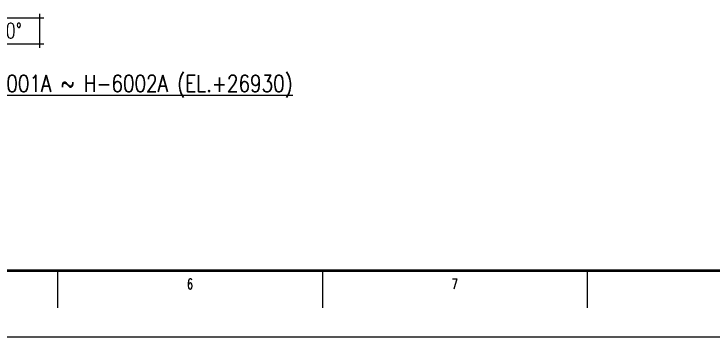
# Model space of a CAD drawing. Header units: millimetres. Extents: x 0 to 232280, y -26939 to 23794.
# Drawn here: x 70292 to 77764, y 0 to 3449 of the extents above; entities that cross this region are included whole.
import ezdxf
from ezdxf.enums import TextEntityAlignment as Align

# ---------------------------------------------------------------- set-up
doc = ezdxf.new("R2010")
doc.units = ezdxf.units.MM
doc.header["$LTSCALE"] = 30
for name, color, linetype in [('CON-C', 4, 'Continuous'), ('CON-W', 7, 'Continuous'), ('CON-Y', 2, 'Continuous'), ('TXT-C', 4, 'Continuous')]:
    doc.layers.add(name, color=color, linetype=linetype)
doc.styles.add('ROMANS', font='ROMANS.shx', dxfattribs={"width": 0.8})
doc.styles.add('SIMPLEX', font='simplex.shx', dxfattribs={"width": 0.8})

# ---------------------------------------------------------------- blocks, each defined once
blk = doc.blocks.new('TITLE')
at = {"color": 7}
for p, q in [((381.95, 17.68), (381.95, 7.78)), ((452.68, 17.68), (452.68, 7.78)), ((523.41, 17.68), (523.41, 7.78)), ((841, 0), (0, 0))]:
    blk.add_line(p, q, dxfattribs=at)
at = {"color": 7, "const_width": 0.707}
blk.add_lwpolyline([(28.29, 17.68), (823.67, 17.68)], dxfattribs=at)
at = {"color": 7, "style": 'ROMANS', "width": 0.7}
for s, p in [('6', (417.32, 14.15)), ('7', (488.05, 14.15))]:
    blk.add_text(s, height=2.83, dxfattribs=at).set_placement(p, align=Align.MIDDLE)
blk = doc.blocks.new('NORTH-AG')
at = {"layer": 'CON-Y'}
for p, q in [((-7, 4.5), (-7, -4.5)), ((7, 4.5), (7, -4.5)), ((-8, 3.5), (8, 3.5)), ((-8, -3.5), (8, -3.5))]:
    blk.add_line(p, q, dxfattribs=at)
at = {"layer": 'CON-C', "style": 'SIMPLEX', "width": 0.8}
blk.add_attdef('0', text='', height=4, dxfattribs=at).set_placement((0, -2.06), align=Align.CENTER)

msp = doc.modelspace()

# ---------------------------------------------------------------- block references
at = {"linetype": 'ByBlock', "xscale": 39.99999999599994, "yscale": 39.99999999599994, "zscale": 39.99999999599994}
msp.add_blockref('TITLE', (55481.35, 0), dxfattribs=at)
at = {"layer": 'CON-W'}
ref = msp.add_blockref('NORTH-AG', (70289.98, 3268.68), dxfattribs=dict(at, xscale=-40, yscale=40, zscale=40, rotation=180))
ref.add_attrib('0', '0%%D', dxfattribs={"layer": 'CON-C', "height": 160, "style": 'SIMPLEX', "width": 0.8}).set_placement((70289.98, 3191.08), align=Align.CENTER)

# ---------------------------------------------------------------- texts
at = {"layer": 'TXT-C', "style": 'SIMPLEX', "width": 0.8}
msp.add_text('%%URADIANT TRUSS PLAN FOR H-6001A ~ H-6002A (EL.+26930)', height=180, dxfattribs=at).set_placement((70217.16, 2694), align=Align.MIDDLE)

doc.saveas('drawing.dxf')
